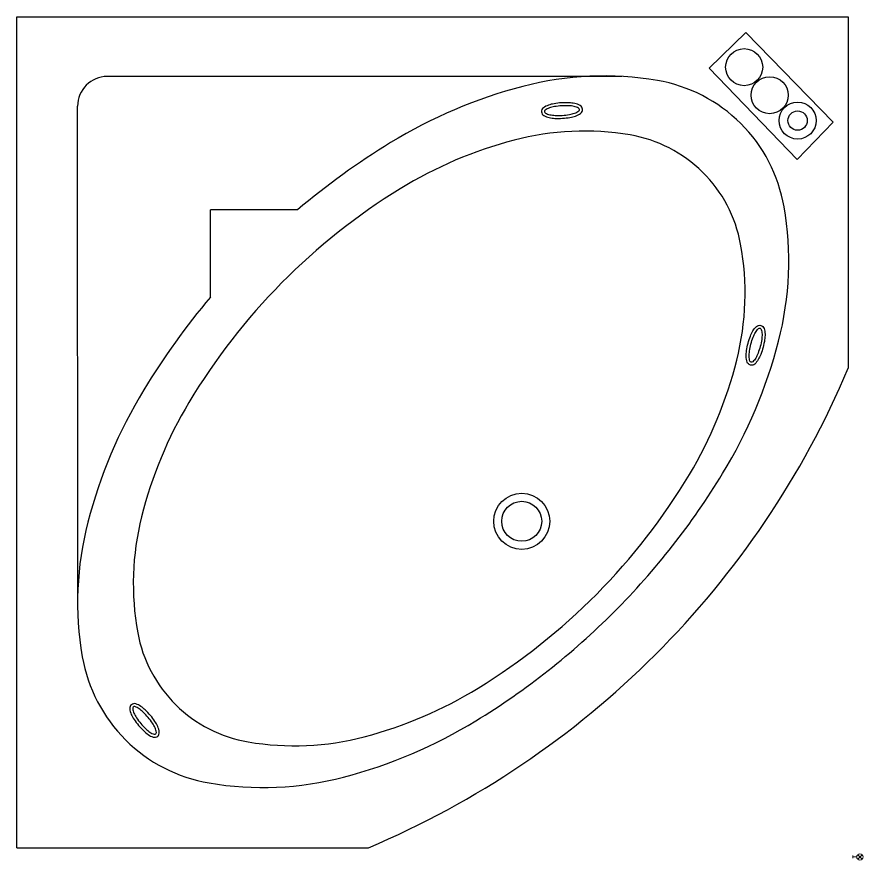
# Model space of a CAD drawing. Header units: inches. Extents: x 35258 to 134537, y 25067 to 83300.
# Drawn here: x 68034.4 to 68129.8, y 40962.9 to 41058.1 of the extents above; entities that cross this region are included whole.
import ezdxf

# ---------------------------------------------------------------- set-up
doc = ezdxf.new("R2010")
doc.units = ezdxf.units.IN
doc.header["$LTSCALE"] = 5
doc.header["$MEASUREMENT"] = 0
doc.layers.add('E. Fixture', color=6, linetype='Continuous', lineweight=20)
doc.layers.add('SANTEH', color=7, linetype='Continuous')

# ---------------------------------------------------------------- blocks, each defined once
blk = doc.blocks.new('s_93')
for p, q in [((0, -1400), (0, 0)), ((0, 0), (1400, 0)), ((1400, 0), (1400, -591.9)), ((1018.5, -100.4), (152.2, -100.4)), ((102.3, -992.8), (102.2, -150.4)), ((326.1, -472), (326.1, -325.2)), ((472.4, -325.3), (326.1, -325.2)), ((0, -1400), (591.9, -1400))]:
    blk.add_line(p, q)
blk.add_lwpolyline([(1374.7, -177.5), (1227.2, -26.4), (1165.9, -86.3), (1313.7, -240.1)], close=True)
for points in [[(1005.5, -1002.7, 0.059635), (1188.3, -769.5, 0.073145), (1282.5, -546.5, 0.106765), (1291.8, -320, 0.154982), (1218.9, -179.7, 0.154982), (1078.4, -107.2, 0.106765), (851.9, -117.1, 0.073145), (629.2, -211.9, 0.038861), (472.4, -325.3, 0.059635)], [(326.1, -472, 0.038717), (213.6, -628.6, 0.073145), (119.4, -851.5, 0.106765), (110.1, -1078.1, 0.154982), (183, -1218.4, 0.154982), (323.6, -1290.9, 0.106765), (550.1, -1281, 0.073145), (772.8, -1186.2, 0.059635), (1005.5, -1002.7, 0.059635)]]:
    blk.add_lwpolyline(points, format="xyb")
for points in [[(917, -144.8, 0.028254), (904.4, -146.3, 0.038618), (895, -148.7, 0.079399), (886.5, -153.2, 0.251746), (883.3, -160, 0.251746), (887.3, -166.3, 0.079399), (896.3, -169.7, 0.038618), (905.9, -171, 0.028254), (918.6, -170.9, 0.028254), (931.3, -169.4, 0.038618), (940.6, -167, 0.079399), (949.2, -162.5, 0.251746), (952.3, -155.7, 0.251746), (948.4, -149.4, 0.079399), (939.3, -145.9, 0.038618), (929.7, -144.7, 0.028254)], [(917.3, -149.8, 0.028254), (905.2, -151.2, 0.038618), (896.6, -153.4, 0.079399), (889.5, -157.2, 0.251746), (888.3, -159.7, 0.251746), (889.8, -162, 0.079399), (897.3, -164.8, 0.038618), (906.2, -166, 0.028254), (918.3, -165.9, 0.028254), (930.4, -164.5, 0.038618), (939, -162.3, 0.079399), (946.2, -158.5, 0.251746), (947.3, -156, 0.251746), (945.9, -153.7, 0.079399), (938.3, -150.8, 0.038618), (929.5, -149.7, 0.028254)], [(445.8, -448.2, 0.060096), (289.7, -649.6, 0.07356), (209.9, -842.3, 0.106832), (203.4, -1037.7, 0.154019), (267.5, -1159.1, 0.154019), (389.6, -1221.7, 0.106832), (584.9, -1213, 0.07356), (776.7, -1131, 0.060096), (976.3, -972.5, 0.060096), (1132.4, -771.1, 0.07356), (1212.2, -578.4, 0.106832), (1218.7, -383, 0.154019), (1154.6, -261.6, 0.154019), (1032.5, -198.9, 0.106832), (837.1, -207.7, 0.07356), (645.4, -289.7, 0.060096)], [(1256.5, -556.6, -0.028254), (1252.6, -568.7, -0.038618), (1248.4, -577.4, -0.079399), (1242.3, -584.9, -0.251746), (1235.1, -586.7, -0.251746), (1229.6, -581.6, -0.079399), (1228, -572.1, -0.038618), (1228.7, -562.4, -0.028254), (1231.2, -549.9, -0.028254), (1235.1, -537.8, -0.038618), (1239.3, -529.1, -0.079399), (1245.4, -521.6, -0.251746), (1252.7, -519.9, -0.251746), (1258.1, -525, -0.079399), (1259.7, -534.5, -0.038618), (1259.1, -544.1, -0.028254)], [(1251.7, -555.3, -0.028254), (1247.9, -566.9, -0.038618), (1244.1, -574.9, -0.079399), (1239, -581.2, -0.251746), (1236.4, -581.8, -0.251746), (1234.4, -580, -0.079399), (1233, -572, -0.038618), (1233.6, -563.1, -0.028254), (1236, -551.2, -0.028254), (1239.8, -539.7, -0.038618), (1243.6, -531.6, -0.079399), (1248.8, -525.3, -0.251746), (1251.4, -524.7, -0.251746), (1253.4, -526.6, -0.079399), (1254.7, -534.5, -0.038618), (1254.1, -543.4, -0.028254)], [(204.8, -1193.9, 0.028254), (213.5, -1203.2, 0.038618), (221, -1209.4, 0.079399), (229.7, -1213.6, 0.251746), (237, -1212.1, 0.251746), (239.7, -1205.2, 0.079399), (237.2, -1195.8, 0.038618), (232.5, -1187.4, 0.028254), (224.9, -1177.2, 0.028254), (216.2, -1167.9, 0.038618), (208.7, -1161.8, 0.079399), (200, -1157.6, 0.251746), (192.7, -1159, 0.251746), (189.9, -1165.9, 0.079399), (192.5, -1175.3, 0.038618), (197.2, -1183.7, 0.028254)], [(208.6, -1190.7, 0.028254), (216.9, -1199.6, 0.038618), (223.8, -1205.3, 0.079399), (231.1, -1208.8, 0.251746), (233.8, -1208.2, 0.251746), (234.8, -1205.7, 0.079399), (232.6, -1197.9, 0.038618), (228.3, -1190.1, 0.028254), (221, -1180.4, 0.028254), (212.7, -1171.5, 0.038618), (205.9, -1165.9, 0.079399), (198.6, -1162.3, 0.251746), (195.9, -1162.9, 0.251746), (194.9, -1165.4, 0.079399), (197.1, -1173.2, 0.038618), (201.4, -1181, 0.028254)]]:
    blk.add_lwpolyline(points, format="xyb", close=True)
for centre, radius in [((1224.6, -84.7), 31.2), ((1267.5, -131.9), 31.2), ((1314.6, -174.7), 31.2), ((1314.6, -174.7), 16.3), ((850, -850), 47.2), ((850, -850), 33.7)]:
    blk.add_circle(centre, radius)
for centre, radius, start, end in [((152.2, -150.4), 50, 90, 180), ((0, 0), 1520, 292.9195, 337.0805)]:
    blk.add_arc(centre, radius, start, end)

msp = doc.modelspace()

# ---------------------------------------------------------------- linework, layer by layer
at = {"layer": 'E. Fixture', "lineweight": 5}
for p, q in [((68128.668, 40963.445), (68128.668, 40963.174)), ((68129.114, 40963.3), (68128.668, 40963.3))]:
    msp.add_line(p, q, dxfattribs=at)
at = {"layer": 'E. Fixture', "color": 252, "lineweight": 5}
for p, q in [((68129.219, 40963.048), (68129.724, 40963.553)), ((68129.724, 40963.048), (68129.219, 40963.553))]:
    msp.add_line(p, q, dxfattribs=at)
at = {"layer": 'E. Fixture', "lineweight": 5}
msp.add_circle((68129.472, 40963.3), 0.357, dxfattribs=at)

# ---------------------------------------------------------------- block references
at = {"layer": 'SANTEH', "xscale": 0.067, "yscale": 0.067, "zscale": 0.067}
msp.add_blockref('s_93', (68034.365, 41058.14), dxfattribs=at)

doc.saveas('drawing.dxf')
